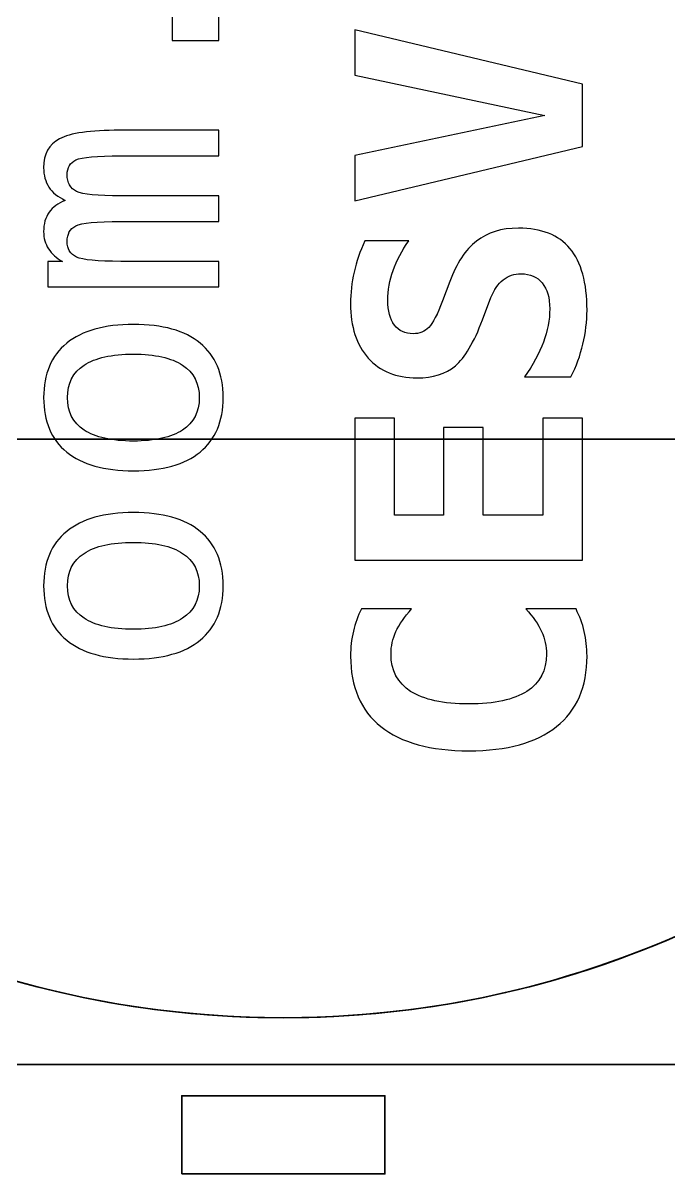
# Model space of a CAD drawing. Header units: centimetres. Extents: x -10.83 to -10.17, y -15.215 to -14.485.
# Drawn here: x -10.5833 to -10.3766, y -15.215 to -14.8468 of the extents above; entities that cross this region are included whole.
import ezdxf

# ---------------------------------------------------------------- set-up
doc = ezdxf.new("R2010")
doc.units = ezdxf.units.CM
doc.header["$MEASUREMENT"] = 0
doc.layers.add('Layer 1', color=7, linetype='Continuous')

msp = doc.modelspace()

# ---------------------------------------------------------------- linework, layer by layer
at = {"layer": 'Layer 1', "color": 250, "lineweight": 35}
msp.add_lwpolyline([(-10.5325, -15.215), (-10.4675, -15.215), (-10.4675, -15.19), (-10.5325, -15.19), (-10.5325, -15.215)], close=True, dxfattribs=at)
at = {"layer": 'Layer 1', "color": 7, "lineweight": 35}
msp.add_open_spline([(-10.17, -15.18), (-10.17, -15.18), (-10.83, -15.18), (-10.83, -15.18), (-10.83, -15.18), (-10.83, -15.18), (-10.83001, -14.67), (-10.83001, -14.67), (-10.83001, -14.67), (-10.83001, -14.67), (-10.68, -14.52), (-10.68, -14.52), (-10.68, -14.52), (-10.68, -14.52), (-10.32, -14.52), (-10.32, -14.52), (-10.32, -14.52), (-10.32, -14.52), (-10.17, -14.67), (-10.17, -14.67), (-10.17, -14.67), (-10.17, -14.67), (-10.17, -15.18), (-10.17, -15.18)], degree=3, knots=[0, 0, 0, 0, 0.166667, 0.166667, 0.166667, 0.166667, 0.333333, 0.333333, 0.333333, 0.333333, 0.5, 0.5, 0.5, 0.5, 0.666667, 0.666667, 0.666667, 0.666667, 0.833333, 0.833333, 0.833333, 0.833333, 1, 1, 1, 1], dxfattribs=at)
at = {"layer": 'Layer 1', "color": 250, "lineweight": 35}
for points, knots in [([(-10.81502, -14.85003), (-10.81502, -14.67607), (-10.67397, -14.53502), (-10.50004, -14.53502), (-10.50004, -14.53502), (-10.32608, -14.53502), (-10.18502, -14.67607), (-10.18502, -14.85003), (-10.18502, -14.85003), (-10.18502, -15.02396), (-10.32608, -15.16502), (-10.50004, -15.16502), (-10.50004, -15.16502), (-10.67397, -15.16502), (-10.81502, -15.02396), (-10.81502, -14.85003)], [0, 0, 0, 0, 0.25, 0.25, 0.25, 0.25, 0.5, 0.5, 0.5, 0.5, 0.75, 0.75, 0.75, 0.75, 1, 1, 1, 1]), ([(-10.21301, -14.98), (-10.26252, -15.08911), (-10.37243, -15.16502), (-10.50004, -15.16502), (-10.50004, -15.16502), (-10.62763, -15.16502), (-10.73753, -15.08911), (-10.78703, -14.98), (-10.78703, -14.98), (-10.78703, -14.98), (-10.21301, -14.98), (-10.21301, -14.98)], [0, 0, 0, 0, 0.333333, 0.333333, 0.333333, 0.333333, 0.666667, 0.666667, 0.666667, 0.666667, 1, 1, 1, 1])]:
    msp.add_open_spline(points, degree=3, knots=knots, dxfattribs=at)
at = {"layer": 'Layer 1', "color": 250}
for points, knots in [([(-10.53559, -14.85247), (-10.53559, -14.85247), (-10.53559, -14.84017), (-10.53559, -14.84017), (-10.53559, -14.84017), (-10.53559, -14.84017), (-10.52069, -14.84017), (-10.52069, -14.84017), (-10.52069, -14.84017), (-10.52069, -14.84017), (-10.52069, -14.85247), (-10.52069, -14.85247), (-10.52069, -14.85247), (-10.52069, -14.85247), (-10.53559, -14.85247), (-10.53559, -14.85247)], [0, 0, 0, 0, 0.25, 0.25, 0.25, 0.25, 0.5, 0.5, 0.5, 0.5, 0.75, 0.75, 0.75, 0.75, 1, 1, 1, 1]), ([(-10.53559, -14.85247), (-10.53559, -14.85247), (-10.53559, -14.84017), (-10.53559, -14.84017), (-10.53559, -14.84017), (-10.53559, -14.84017), (-10.52069, -14.84017), (-10.52069, -14.84017), (-10.52069, -14.84017), (-10.52069, -14.84017), (-10.52069, -14.85247), (-10.52069, -14.85247), (-10.52069, -14.85247), (-10.52069, -14.85247), (-10.53559, -14.85247), (-10.53559, -14.85247)], [0, 0, 0, 0, 0.25, 0.25, 0.25, 0.25, 0.5, 0.5, 0.5, 0.5, 0.75, 0.75, 0.75, 0.75, 1, 1, 1, 1]), ([(-10.41631, -14.87637), (-10.41631, -14.87637), (-10.47719, -14.86353), (-10.47719, -14.86353), (-10.47719, -14.86353), (-10.47719, -14.86353), (-10.47719, -14.84903), (-10.47719, -14.84903), (-10.47719, -14.84903), (-10.47719, -14.84903), (-10.40429, -14.86637), (-10.40429, -14.86637), (-10.40429, -14.86637), (-10.40429, -14.86637), (-10.40429, -14.88633), (-10.40429, -14.88633), (-10.40429, -14.88633), (-10.40429, -14.88633), (-10.47719, -14.90367), (-10.47719, -14.90367), (-10.47719, -14.90367), (-10.47719, -14.90367), (-10.47719, -14.88917), (-10.47719, -14.88917), (-10.47719, -14.88917), (-10.47719, -14.88917), (-10.41631, -14.87637), (-10.41631, -14.87637)], [0, 0, 0, 0, 0.142857, 0.142857, 0.142857, 0.142857, 0.285714, 0.285714, 0.285714, 0.285714, 0.428571, 0.428571, 0.428571, 0.428571, 0.571429, 0.571429, 0.571429, 0.571429, 0.714286, 0.714286, 0.714286, 0.714286, 0.857143, 0.857143, 0.857143, 0.857143, 1, 1, 1, 1]), ([(-10.41631, -14.87637), (-10.41631, -14.87637), (-10.47719, -14.86353), (-10.47719, -14.86353), (-10.47719, -14.86353), (-10.47719, -14.86353), (-10.47719, -14.84903), (-10.47719, -14.84903), (-10.47719, -14.84903), (-10.47719, -14.84903), (-10.40429, -14.86637), (-10.40429, -14.86637), (-10.40429, -14.86637), (-10.40429, -14.86637), (-10.40429, -14.88633), (-10.40429, -14.88633), (-10.40429, -14.88633), (-10.40429, -14.88633), (-10.47719, -14.90367), (-10.47719, -14.90367), (-10.47719, -14.90367), (-10.47719, -14.90367), (-10.47719, -14.88917), (-10.47719, -14.88917), (-10.47719, -14.88917), (-10.47719, -14.88917), (-10.41631, -14.87637), (-10.41631, -14.87637)], [0, 0, 0, 0, 0.142857, 0.142857, 0.142857, 0.142857, 0.285714, 0.285714, 0.285714, 0.285714, 0.428571, 0.428571, 0.428571, 0.428571, 0.571429, 0.571429, 0.571429, 0.571429, 0.714286, 0.714286, 0.714286, 0.714286, 0.857143, 0.857143, 0.857143, 0.857143, 1, 1, 1, 1]), ([(-10.56981, -14.90355), (-10.57216, -14.90245), (-10.57389, -14.90103), (-10.57501, -14.89932), (-10.57501, -14.89932), (-10.57612, -14.89762), (-10.57669, -14.89555), (-10.57669, -14.89315), (-10.57669, -14.89315), (-10.57669, -14.88875), (-10.57499, -14.88565), (-10.57159, -14.88385), (-10.57159, -14.88385), (-10.56819, -14.88203), (-10.56179, -14.88113), (-10.55237, -14.88113), (-10.55237, -14.88113), (-10.55237, -14.88113), (-10.52069, -14.88113), (-10.52069, -14.88113), (-10.52069, -14.88113), (-10.52069, -14.88113), (-10.52069, -14.88933), (-10.52069, -14.88933), (-10.52069, -14.88933), (-10.52069, -14.88933), (-10.55199, -14.88933), (-10.55199, -14.88933), (-10.55199, -14.88933), (-10.55971, -14.88933), (-10.56449, -14.88977), (-10.56637, -14.89063), (-10.56637, -14.89063), (-10.56824, -14.89148), (-10.56917, -14.89307), (-10.56917, -14.89535), (-10.56917, -14.89535), (-10.56917, -14.89795), (-10.56817, -14.89973), (-10.56617, -14.9007), (-10.56617, -14.9007), (-10.56417, -14.90165), (-10.55944, -14.90213), (-10.55199, -14.90213), (-10.55199, -14.90213), (-10.55199, -14.90213), (-10.52069, -14.90213), (-10.52069, -14.90213), (-10.52069, -14.90213), (-10.52069, -14.90213), (-10.52069, -14.91033), (-10.52069, -14.91033), (-10.52069, -14.91033), (-10.52069, -14.91033), (-10.55199, -14.91033), (-10.55199, -14.91033), (-10.55199, -14.91033), (-10.55981, -14.91033), (-10.56462, -14.9108), (-10.56644, -14.91173), (-10.56644, -14.91173), (-10.56826, -14.91265), (-10.56917, -14.91432), (-10.56917, -14.91673), (-10.56917, -14.91673), (-10.56917, -14.91912), (-10.56817, -14.92077), (-10.56617, -14.92168), (-10.56617, -14.92168), (-10.56417, -14.92262), (-10.55944, -14.92308), (-10.55199, -14.92308), (-10.55199, -14.92308), (-10.55199, -14.92308), (-10.52069, -14.92308), (-10.52069, -14.92308), (-10.52069, -14.92308), (-10.52069, -14.92308), (-10.52069, -14.93123), (-10.52069, -14.93123), (-10.52069, -14.93123), (-10.52069, -14.93123), (-10.57537, -14.93123), (-10.57537, -14.93123), (-10.57537, -14.93123), (-10.57537, -14.93123), (-10.57537, -14.92308), (-10.57537, -14.92308), (-10.57537, -14.92308), (-10.57537, -14.92308), (-10.57069, -14.92308), (-10.57069, -14.92308), (-10.57069, -14.92308), (-10.57264, -14.92202), (-10.57412, -14.92067), (-10.57516, -14.91905), (-10.57516, -14.91905), (-10.57617, -14.91745), (-10.57669, -14.91562), (-10.57669, -14.91357), (-10.57669, -14.91357), (-10.57669, -14.91108), (-10.57612, -14.90903), (-10.57497, -14.90738), (-10.57497, -14.90738), (-10.57384, -14.90573), (-10.57212, -14.90447), (-10.56981, -14.90355)], [0, 0, 0, 0, 0.037037, 0.037037, 0.037037, 0.037037, 0.074074, 0.074074, 0.074074, 0.074074, 0.111111, 0.111111, 0.111111, 0.111111, 0.148148, 0.148148, 0.148148, 0.148148, 0.185185, 0.185185, 0.185185, 0.185185, 0.222222, 0.222222, 0.222222, 0.222222, 0.259259, 0.259259, 0.259259, 0.259259, 0.296296, 0.296296, 0.296296, 0.296296, 0.333333, 0.333333, 0.333333, 0.333333, 0.37037, 0.37037, 0.37037, 0.37037, 0.407407, 0.407407, 0.407407, 0.407407, 0.444444, 0.444444, 0.444444, 0.444444, 0.481481, 0.481481, 0.481481, 0.481481, 0.518519, 0.518519, 0.518519, 0.518519, 0.555556, 0.555556, 0.555556, 0.555556, 0.592593, 0.592593, 0.592593, 0.592593, 0.62963, 0.62963, 0.62963, 0.62963, 0.666667, 0.666667, 0.666667, 0.666667, 0.703704, 0.703704, 0.703704, 0.703704, 0.740741, 0.740741, 0.740741, 0.740741, 0.777778, 0.777778, 0.777778, 0.777778, 0.814815, 0.814815, 0.814815, 0.814815, 0.851852, 0.851852, 0.851852, 0.851852, 0.888889, 0.888889, 0.888889, 0.888889, 0.925926, 0.925926, 0.925926, 0.925926, 0.962963, 0.962963, 0.962963, 0.962963, 1, 1, 1, 1]), ([(-10.56981, -14.90355), (-10.57216, -14.90245), (-10.57389, -14.90103), (-10.57501, -14.89932), (-10.57501, -14.89932), (-10.57612, -14.89762), (-10.57669, -14.89555), (-10.57669, -14.89315), (-10.57669, -14.89315), (-10.57669, -14.88875), (-10.57499, -14.88565), (-10.57159, -14.88385), (-10.57159, -14.88385), (-10.56819, -14.88203), (-10.56179, -14.88113), (-10.55237, -14.88113), (-10.55237, -14.88113), (-10.55237, -14.88113), (-10.52069, -14.88113), (-10.52069, -14.88113), (-10.52069, -14.88113), (-10.52069, -14.88113), (-10.52069, -14.88933), (-10.52069, -14.88933), (-10.52069, -14.88933), (-10.52069, -14.88933), (-10.55199, -14.88933), (-10.55199, -14.88933), (-10.55199, -14.88933), (-10.55971, -14.88933), (-10.56449, -14.88977), (-10.56637, -14.89063), (-10.56637, -14.89063), (-10.56824, -14.89148), (-10.56917, -14.89307), (-10.56917, -14.89535), (-10.56917, -14.89535), (-10.56917, -14.89795), (-10.56817, -14.89973), (-10.56617, -14.9007), (-10.56617, -14.9007), (-10.56417, -14.90165), (-10.55944, -14.90213), (-10.55199, -14.90213), (-10.55199, -14.90213), (-10.55199, -14.90213), (-10.52069, -14.90213), (-10.52069, -14.90213), (-10.52069, -14.90213), (-10.52069, -14.90213), (-10.52069, -14.91033), (-10.52069, -14.91033), (-10.52069, -14.91033), (-10.52069, -14.91033), (-10.55199, -14.91033), (-10.55199, -14.91033), (-10.55199, -14.91033), (-10.55981, -14.91033), (-10.56462, -14.9108), (-10.56644, -14.91173), (-10.56644, -14.91173), (-10.56826, -14.91265), (-10.56917, -14.91432), (-10.56917, -14.91673), (-10.56917, -14.91673), (-10.56917, -14.91912), (-10.56817, -14.92077), (-10.56617, -14.92168), (-10.56617, -14.92168), (-10.56417, -14.92262), (-10.55944, -14.92308), (-10.55199, -14.92308), (-10.55199, -14.92308), (-10.55199, -14.92308), (-10.52069, -14.92308), (-10.52069, -14.92308), (-10.52069, -14.92308), (-10.52069, -14.92308), (-10.52069, -14.93123), (-10.52069, -14.93123), (-10.52069, -14.93123), (-10.52069, -14.93123), (-10.57537, -14.93123), (-10.57537, -14.93123), (-10.57537, -14.93123), (-10.57537, -14.93123), (-10.57537, -14.92308), (-10.57537, -14.92308), (-10.57537, -14.92308), (-10.57537, -14.92308), (-10.57069, -14.92308), (-10.57069, -14.92308), (-10.57069, -14.92308), (-10.57264, -14.92202), (-10.57412, -14.92067), (-10.57516, -14.91905), (-10.57516, -14.91905), (-10.57617, -14.91745), (-10.57669, -14.91562), (-10.57669, -14.91357), (-10.57669, -14.91357), (-10.57669, -14.91108), (-10.57612, -14.90903), (-10.57497, -14.90738), (-10.57497, -14.90738), (-10.57384, -14.90573), (-10.57212, -14.90447), (-10.56981, -14.90355)], [0, 0, 0, 0, 0.037037, 0.037037, 0.037037, 0.037037, 0.074074, 0.074074, 0.074074, 0.074074, 0.111111, 0.111111, 0.111111, 0.111111, 0.148148, 0.148148, 0.148148, 0.148148, 0.185185, 0.185185, 0.185185, 0.185185, 0.222222, 0.222222, 0.222222, 0.222222, 0.259259, 0.259259, 0.259259, 0.259259, 0.296296, 0.296296, 0.296296, 0.296296, 0.333333, 0.333333, 0.333333, 0.333333, 0.37037, 0.37037, 0.37037, 0.37037, 0.407407, 0.407407, 0.407407, 0.407407, 0.444444, 0.444444, 0.444444, 0.444444, 0.481481, 0.481481, 0.481481, 0.481481, 0.518519, 0.518519, 0.518519, 0.518519, 0.555556, 0.555556, 0.555556, 0.555556, 0.592593, 0.592593, 0.592593, 0.592593, 0.62963, 0.62963, 0.62963, 0.62963, 0.666667, 0.666667, 0.666667, 0.666667, 0.703704, 0.703704, 0.703704, 0.703704, 0.740741, 0.740741, 0.740741, 0.740741, 0.777778, 0.777778, 0.777778, 0.777778, 0.814815, 0.814815, 0.814815, 0.814815, 0.851852, 0.851852, 0.851852, 0.851852, 0.888889, 0.888889, 0.888889, 0.888889, 0.925926, 0.925926, 0.925926, 0.925926, 0.962963, 0.962963, 0.962963, 0.962963, 1, 1, 1, 1]), ([(-10.43627, -14.94175), (-10.43904, -14.949), (-10.44196, -14.95392), (-10.44499, -14.9565), (-10.44499, -14.9565), (-10.44804, -14.95907), (-10.45212, -14.96035), (-10.45727, -14.96035), (-10.45727, -14.96035), (-10.46387, -14.96035), (-10.46907, -14.95823), (-10.47284, -14.954), (-10.47284, -14.954), (-10.47662, -14.94977), (-10.47851, -14.94397), (-10.47851, -14.93657), (-10.47851, -14.93657), (-10.47851, -14.93322), (-10.47812, -14.92987), (-10.47736, -14.92652), (-10.47736, -14.92652), (-10.47659, -14.92315), (-10.47547, -14.91983), (-10.47397, -14.91655), (-10.47397, -14.91655), (-10.47397, -14.91655), (-10.45991, -14.91655), (-10.45991, -14.91655), (-10.45991, -14.91655), (-10.46209, -14.91965), (-10.46374, -14.92278), (-10.46489, -14.92597), (-10.46489, -14.92597), (-10.46602, -14.92917), (-10.46659, -14.93232), (-10.46659, -14.93545), (-10.46659, -14.93545), (-10.46659, -14.93893), (-10.46589, -14.9416), (-10.46449, -14.94345), (-10.46449, -14.94345), (-10.46309, -14.9453), (-10.46109, -14.94623), (-10.45849, -14.94623), (-10.45849, -14.94623), (-10.45647, -14.94623), (-10.45481, -14.94555), (-10.45349, -14.9442), (-10.45349, -14.9442), (-10.45217, -14.94285), (-10.45071, -14.94003), (-10.44912, -14.93573), (-10.44912, -14.93573), (-10.44912, -14.93573), (-10.44677, -14.92953), (-10.44677, -14.92953), (-10.44677, -14.92953), (-10.44462, -14.92368), (-10.44177, -14.91937), (-10.43822, -14.9166), (-10.43822, -14.9166), (-10.43467, -14.91383), (-10.43021, -14.91245), (-10.42481, -14.91245), (-10.42481, -14.91245), (-10.41744, -14.91245), (-10.41196, -14.91462), (-10.40832, -14.91897), (-10.40832, -14.91897), (-10.40469, -14.92332), (-10.40287, -14.92988), (-10.40287, -14.93867), (-10.40287, -14.93867), (-10.40287, -14.94228), (-10.40331, -14.9459), (-10.40417, -14.94953), (-10.40417, -14.94953), (-10.40504, -14.95315), (-10.40631, -14.95667), (-10.40801, -14.96005), (-10.40801, -14.96005), (-10.40801, -14.96005), (-10.42291, -14.96005), (-10.42291, -14.96005), (-10.42291, -14.96005), (-10.42017, -14.95622), (-10.41812, -14.95248), (-10.41679, -14.9489), (-10.41679, -14.9489), (-10.41546, -14.9453), (-10.41479, -14.94175), (-10.41479, -14.93823), (-10.41479, -14.93823), (-10.41479, -14.93468), (-10.41559, -14.93193), (-10.41721, -14.92998), (-10.41721, -14.92998), (-10.41882, -14.92803), (-10.42107, -14.92705), (-10.42397, -14.92705), (-10.42397, -14.92705), (-10.42616, -14.92705), (-10.42807, -14.9277), (-10.42971, -14.929), (-10.42971, -14.929), (-10.43136, -14.9303), (-10.43266, -14.93218), (-10.43359, -14.93467), (-10.43359, -14.93467), (-10.43359, -14.93467), (-10.43627, -14.94175), (-10.43627, -14.94175)], [0, 0, 0, 0, 0.035714, 0.035714, 0.035714, 0.035714, 0.071429, 0.071429, 0.071429, 0.071429, 0.107143, 0.107143, 0.107143, 0.107143, 0.142857, 0.142857, 0.142857, 0.142857, 0.178571, 0.178571, 0.178571, 0.178571, 0.214286, 0.214286, 0.214286, 0.214286, 0.25, 0.25, 0.25, 0.25, 0.285714, 0.285714, 0.285714, 0.285714, 0.321429, 0.321429, 0.321429, 0.321429, 0.357143, 0.357143, 0.357143, 0.357143, 0.392857, 0.392857, 0.392857, 0.392857, 0.428571, 0.428571, 0.428571, 0.428571, 0.464286, 0.464286, 0.464286, 0.464286, 0.5, 0.5, 0.5, 0.5, 0.535714, 0.535714, 0.535714, 0.535714, 0.571429, 0.571429, 0.571429, 0.571429, 0.607143, 0.607143, 0.607143, 0.607143, 0.642857, 0.642857, 0.642857, 0.642857, 0.678571, 0.678571, 0.678571, 0.678571, 0.714286, 0.714286, 0.714286, 0.714286, 0.75, 0.75, 0.75, 0.75, 0.785714, 0.785714, 0.785714, 0.785714, 0.821429, 0.821429, 0.821429, 0.821429, 0.857143, 0.857143, 0.857143, 0.857143, 0.892857, 0.892857, 0.892857, 0.892857, 0.928571, 0.928571, 0.928571, 0.928571, 0.964286, 0.964286, 0.964286, 0.964286, 1, 1, 1, 1]), ([(-10.43627, -14.94175), (-10.43904, -14.949), (-10.44196, -14.95392), (-10.44499, -14.9565), (-10.44499, -14.9565), (-10.44804, -14.95907), (-10.45212, -14.96035), (-10.45727, -14.96035), (-10.45727, -14.96035), (-10.46387, -14.96035), (-10.46907, -14.95823), (-10.47284, -14.954), (-10.47284, -14.954), (-10.47662, -14.94977), (-10.47851, -14.94397), (-10.47851, -14.93657), (-10.47851, -14.93657), (-10.47851, -14.93322), (-10.47812, -14.92987), (-10.47736, -14.92652), (-10.47736, -14.92652), (-10.47659, -14.92315), (-10.47547, -14.91983), (-10.47397, -14.91655), (-10.47397, -14.91655), (-10.47397, -14.91655), (-10.45991, -14.91655), (-10.45991, -14.91655), (-10.45991, -14.91655), (-10.46209, -14.91965), (-10.46374, -14.92278), (-10.46489, -14.92597), (-10.46489, -14.92597), (-10.46602, -14.92917), (-10.46659, -14.93232), (-10.46659, -14.93545), (-10.46659, -14.93545), (-10.46659, -14.93893), (-10.46589, -14.9416), (-10.46449, -14.94345), (-10.46449, -14.94345), (-10.46309, -14.9453), (-10.46109, -14.94623), (-10.45849, -14.94623), (-10.45849, -14.94623), (-10.45647, -14.94623), (-10.45481, -14.94555), (-10.45349, -14.9442), (-10.45349, -14.9442), (-10.45217, -14.94285), (-10.45071, -14.94003), (-10.44912, -14.93573), (-10.44912, -14.93573), (-10.44912, -14.93573), (-10.44677, -14.92953), (-10.44677, -14.92953), (-10.44677, -14.92953), (-10.44462, -14.92368), (-10.44177, -14.91937), (-10.43822, -14.9166), (-10.43822, -14.9166), (-10.43467, -14.91383), (-10.43021, -14.91245), (-10.42481, -14.91245), (-10.42481, -14.91245), (-10.41744, -14.91245), (-10.41196, -14.91462), (-10.40832, -14.91897), (-10.40832, -14.91897), (-10.40469, -14.92332), (-10.40287, -14.92988), (-10.40287, -14.93867), (-10.40287, -14.93867), (-10.40287, -14.94228), (-10.40331, -14.9459), (-10.40417, -14.94953), (-10.40417, -14.94953), (-10.40504, -14.95315), (-10.40631, -14.95667), (-10.40801, -14.96005), (-10.40801, -14.96005), (-10.40801, -14.96005), (-10.42291, -14.96005), (-10.42291, -14.96005), (-10.42291, -14.96005), (-10.42017, -14.95622), (-10.41812, -14.95248), (-10.41679, -14.9489), (-10.41679, -14.9489), (-10.41546, -14.9453), (-10.41479, -14.94175), (-10.41479, -14.93823), (-10.41479, -14.93823), (-10.41479, -14.93468), (-10.41559, -14.93193), (-10.41721, -14.92998), (-10.41721, -14.92998), (-10.41882, -14.92803), (-10.42107, -14.92705), (-10.42397, -14.92705), (-10.42397, -14.92705), (-10.42616, -14.92705), (-10.42807, -14.9277), (-10.42971, -14.929), (-10.42971, -14.929), (-10.43136, -14.9303), (-10.43266, -14.93218), (-10.43359, -14.93467), (-10.43359, -14.93467), (-10.43359, -14.93467), (-10.43627, -14.94175), (-10.43627, -14.94175)], [0, 0, 0, 0, 0.035714, 0.035714, 0.035714, 0.035714, 0.071429, 0.071429, 0.071429, 0.071429, 0.107143, 0.107143, 0.107143, 0.107143, 0.142857, 0.142857, 0.142857, 0.142857, 0.178571, 0.178571, 0.178571, 0.178571, 0.214286, 0.214286, 0.214286, 0.214286, 0.25, 0.25, 0.25, 0.25, 0.285714, 0.285714, 0.285714, 0.285714, 0.321429, 0.321429, 0.321429, 0.321429, 0.357143, 0.357143, 0.357143, 0.357143, 0.392857, 0.392857, 0.392857, 0.392857, 0.428571, 0.428571, 0.428571, 0.428571, 0.464286, 0.464286, 0.464286, 0.464286, 0.5, 0.5, 0.5, 0.5, 0.535714, 0.535714, 0.535714, 0.535714, 0.571429, 0.571429, 0.571429, 0.571429, 0.607143, 0.607143, 0.607143, 0.607143, 0.642857, 0.642857, 0.642857, 0.642857, 0.678571, 0.678571, 0.678571, 0.678571, 0.714286, 0.714286, 0.714286, 0.714286, 0.75, 0.75, 0.75, 0.75, 0.785714, 0.785714, 0.785714, 0.785714, 0.821429, 0.821429, 0.821429, 0.821429, 0.857143, 0.857143, 0.857143, 0.857143, 0.892857, 0.892857, 0.892857, 0.892857, 0.928571, 0.928571, 0.928571, 0.928571, 0.964286, 0.964286, 0.964286, 0.964286, 1, 1, 1, 1]), ([(-10.57669, -14.96667), (-10.57669, -14.95908), (-10.57424, -14.95328), (-10.56932, -14.94927), (-10.56932, -14.94927), (-10.56441, -14.94525), (-10.55729, -14.94323), (-10.54797, -14.94323), (-10.54797, -14.94323), (-10.53864, -14.94323), (-10.53152, -14.94523), (-10.52662, -14.94923), (-10.52662, -14.94923), (-10.52172, -14.95325), (-10.51927, -14.95905), (-10.51927, -14.96667), (-10.51927, -14.96667), (-10.51927, -14.97427), (-10.52172, -14.98005), (-10.52662, -14.98407), (-10.52662, -14.98407), (-10.53152, -14.98807), (-10.53864, -14.99007), (-10.54797, -14.99007), (-10.54797, -14.99007), (-10.55729, -14.99007), (-10.56441, -14.98807), (-10.56932, -14.98407), (-10.56932, -14.98407), (-10.57424, -14.98005), (-10.57669, -14.97427), (-10.57669, -14.96667)], [0, 0, 0, 0, 0.125, 0.125, 0.125, 0.125, 0.25, 0.25, 0.25, 0.25, 0.375, 0.375, 0.375, 0.375, 0.5, 0.5, 0.5, 0.5, 0.625, 0.625, 0.625, 0.625, 0.75, 0.75, 0.75, 0.75, 0.875, 0.875, 0.875, 0.875, 1, 1, 1, 1]), ([(-10.57669, -14.96667), (-10.57669, -14.95908), (-10.57424, -14.95328), (-10.56932, -14.94927), (-10.56932, -14.94927), (-10.56441, -14.94525), (-10.55729, -14.94323), (-10.54797, -14.94323), (-10.54797, -14.94323), (-10.53864, -14.94323), (-10.53152, -14.94523), (-10.52662, -14.94923), (-10.52662, -14.94923), (-10.52172, -14.95325), (-10.51927, -14.95905), (-10.51927, -14.96667), (-10.51927, -14.96667), (-10.51927, -14.97427), (-10.52172, -14.98005), (-10.52662, -14.98407), (-10.52662, -14.98407), (-10.53152, -14.98807), (-10.53864, -14.99007), (-10.54797, -14.99007), (-10.54797, -14.99007), (-10.55729, -14.99007), (-10.56441, -14.98807), (-10.56932, -14.98407), (-10.56932, -14.98407), (-10.57424, -14.98005), (-10.57669, -14.97427), (-10.57669, -14.96667)], [0, 0, 0, 0, 0.125, 0.125, 0.125, 0.125, 0.25, 0.25, 0.25, 0.25, 0.375, 0.375, 0.375, 0.375, 0.5, 0.5, 0.5, 0.5, 0.625, 0.625, 0.625, 0.625, 0.75, 0.75, 0.75, 0.75, 0.875, 0.875, 0.875, 0.875, 1, 1, 1, 1]), ([(-10.56907, -14.96667), (-10.56907, -14.97123), (-10.56731, -14.97468), (-10.56376, -14.97703), (-10.56376, -14.97703), (-10.56021, -14.97938), (-10.55494, -14.98055), (-10.54797, -14.98055), (-10.54797, -14.98055), (-10.54106, -14.98055), (-10.53581, -14.97938), (-10.53224, -14.97703), (-10.53224, -14.97703), (-10.52867, -14.97468), (-10.52689, -14.97123), (-10.52689, -14.96667), (-10.52689, -14.96667), (-10.52689, -14.96208), (-10.52867, -14.95862), (-10.53224, -14.95627), (-10.53224, -14.95627), (-10.53581, -14.95392), (-10.54106, -14.95275), (-10.54797, -14.95275), (-10.54797, -14.95275), (-10.55494, -14.95275), (-10.56021, -14.95392), (-10.56376, -14.95627), (-10.56376, -14.95627), (-10.56731, -14.95862), (-10.56907, -14.96208), (-10.56907, -14.96667)], [0, 0, 0, 0, 0.125, 0.125, 0.125, 0.125, 0.25, 0.25, 0.25, 0.25, 0.375, 0.375, 0.375, 0.375, 0.5, 0.5, 0.5, 0.5, 0.625, 0.625, 0.625, 0.625, 0.75, 0.75, 0.75, 0.75, 0.875, 0.875, 0.875, 0.875, 1, 1, 1, 1]), ([(-10.56907, -14.96667), (-10.56907, -14.97123), (-10.56731, -14.97468), (-10.56376, -14.97703), (-10.56376, -14.97703), (-10.56021, -14.97938), (-10.55494, -14.98055), (-10.54797, -14.98055), (-10.54797, -14.98055), (-10.54106, -14.98055), (-10.53581, -14.97938), (-10.53224, -14.97703), (-10.53224, -14.97703), (-10.52867, -14.97468), (-10.52689, -14.97123), (-10.52689, -14.96667), (-10.52689, -14.96667), (-10.52689, -14.96208), (-10.52867, -14.95862), (-10.53224, -14.95627), (-10.53224, -14.95627), (-10.53581, -14.95392), (-10.54106, -14.95275), (-10.54797, -14.95275), (-10.54797, -14.95275), (-10.55494, -14.95275), (-10.56021, -14.95392), (-10.56376, -14.95627), (-10.56376, -14.95627), (-10.56731, -14.95862), (-10.56907, -14.96208), (-10.56907, -14.96667)], [0, 0, 0, 0, 0.125, 0.125, 0.125, 0.125, 0.25, 0.25, 0.25, 0.25, 0.375, 0.375, 0.375, 0.375, 0.5, 0.5, 0.5, 0.5, 0.625, 0.625, 0.625, 0.625, 0.75, 0.75, 0.75, 0.75, 0.875, 0.875, 0.875, 0.875, 1, 1, 1, 1]), ([(-10.40429, -14.97323), (-10.40429, -14.97323), (-10.40429, -15.01865), (-10.40429, -15.01865), (-10.40429, -15.01865), (-10.40429, -15.01865), (-10.47719, -15.01865), (-10.47719, -15.01865), (-10.47719, -15.01865), (-10.47719, -15.01865), (-10.47719, -14.97323), (-10.47719, -14.97323), (-10.47719, -14.97323), (-10.47719, -14.97323), (-10.46449, -14.97323), (-10.46449, -14.97323), (-10.46449, -14.97323), (-10.46449, -14.97323), (-10.46449, -15.00425), (-10.46449, -15.00425), (-10.46449, -15.00425), (-10.46449, -15.00425), (-10.44877, -15.00425), (-10.44877, -15.00425), (-10.44877, -15.00425), (-10.44877, -15.00425), (-10.44877, -14.97617), (-10.44877, -14.97617), (-10.44877, -14.97617), (-10.44877, -14.97617), (-10.43607, -14.97617), (-10.43607, -14.97617), (-10.43607, -14.97617), (-10.43607, -14.97617), (-10.43607, -15.00425), (-10.43607, -15.00425), (-10.43607, -15.00425), (-10.43607, -15.00425), (-10.41699, -15.00425), (-10.41699, -15.00425), (-10.41699, -15.00425), (-10.41699, -15.00425), (-10.41699, -14.97323), (-10.41699, -14.97323), (-10.41699, -14.97323), (-10.41699, -14.97323), (-10.40429, -14.97323), (-10.40429, -14.97323)], [0, 0, 0, 0, 0.083333, 0.083333, 0.083333, 0.083333, 0.166667, 0.166667, 0.166667, 0.166667, 0.25, 0.25, 0.25, 0.25, 0.333333, 0.333333, 0.333333, 0.333333, 0.416667, 0.416667, 0.416667, 0.416667, 0.5, 0.5, 0.5, 0.5, 0.583333, 0.583333, 0.583333, 0.583333, 0.666667, 0.666667, 0.666667, 0.666667, 0.75, 0.75, 0.75, 0.75, 0.833333, 0.833333, 0.833333, 0.833333, 0.916667, 0.916667, 0.916667, 0.916667, 1, 1, 1, 1]), ([(-10.40429, -14.97323), (-10.40429, -14.97323), (-10.40429, -15.01865), (-10.40429, -15.01865), (-10.40429, -15.01865), (-10.40429, -15.01865), (-10.47719, -15.01865), (-10.47719, -15.01865), (-10.47719, -15.01865), (-10.47719, -15.01865), (-10.47719, -14.97323), (-10.47719, -14.97323), (-10.47719, -14.97323), (-10.47719, -14.97323), (-10.46449, -14.97323), (-10.46449, -14.97323), (-10.46449, -14.97323), (-10.46449, -14.97323), (-10.46449, -15.00425), (-10.46449, -15.00425), (-10.46449, -15.00425), (-10.46449, -15.00425), (-10.44877, -15.00425), (-10.44877, -15.00425), (-10.44877, -15.00425), (-10.44877, -15.00425), (-10.44877, -14.97617), (-10.44877, -14.97617), (-10.44877, -14.97617), (-10.44877, -14.97617), (-10.43607, -14.97617), (-10.43607, -14.97617), (-10.43607, -14.97617), (-10.43607, -14.97617), (-10.43607, -15.00425), (-10.43607, -15.00425), (-10.43607, -15.00425), (-10.43607, -15.00425), (-10.41699, -15.00425), (-10.41699, -15.00425), (-10.41699, -15.00425), (-10.41699, -15.00425), (-10.41699, -14.97323), (-10.41699, -14.97323), (-10.41699, -14.97323), (-10.41699, -14.97323), (-10.40429, -14.97323), (-10.40429, -14.97323)], [0, 0, 0, 0, 0.083333, 0.083333, 0.083333, 0.083333, 0.166667, 0.166667, 0.166667, 0.166667, 0.25, 0.25, 0.25, 0.25, 0.333333, 0.333333, 0.333333, 0.333333, 0.416667, 0.416667, 0.416667, 0.416667, 0.5, 0.5, 0.5, 0.5, 0.583333, 0.583333, 0.583333, 0.583333, 0.666667, 0.666667, 0.666667, 0.666667, 0.75, 0.75, 0.75, 0.75, 0.833333, 0.833333, 0.833333, 0.833333, 0.916667, 0.916667, 0.916667, 0.916667, 1, 1, 1, 1]), ([(-10.57669, -15.02687), (-10.57669, -15.01928), (-10.57424, -15.01348), (-10.56932, -15.00947), (-10.56932, -15.00947), (-10.56441, -15.00545), (-10.55729, -15.00343), (-10.54797, -15.00343), (-10.54797, -15.00343), (-10.53864, -15.00343), (-10.53152, -15.00543), (-10.52662, -15.00943), (-10.52662, -15.00943), (-10.52172, -15.01345), (-10.51927, -15.01925), (-10.51927, -15.02687), (-10.51927, -15.02687), (-10.51927, -15.03447), (-10.52172, -15.04025), (-10.52662, -15.04427), (-10.52662, -15.04427), (-10.53152, -15.04827), (-10.53864, -15.05027), (-10.54797, -15.05027), (-10.54797, -15.05027), (-10.55729, -15.05027), (-10.56441, -15.04827), (-10.56932, -15.04427), (-10.56932, -15.04427), (-10.57424, -15.04025), (-10.57669, -15.03447), (-10.57669, -15.02687)], [0, 0, 0, 0, 0.125, 0.125, 0.125, 0.125, 0.25, 0.25, 0.25, 0.25, 0.375, 0.375, 0.375, 0.375, 0.5, 0.5, 0.5, 0.5, 0.625, 0.625, 0.625, 0.625, 0.75, 0.75, 0.75, 0.75, 0.875, 0.875, 0.875, 0.875, 1, 1, 1, 1]), ([(-10.57669, -15.02687), (-10.57669, -15.01928), (-10.57424, -15.01348), (-10.56932, -15.00947), (-10.56932, -15.00947), (-10.56441, -15.00545), (-10.55729, -15.00343), (-10.54797, -15.00343), (-10.54797, -15.00343), (-10.53864, -15.00343), (-10.53152, -15.00543), (-10.52662, -15.00943), (-10.52662, -15.00943), (-10.52172, -15.01345), (-10.51927, -15.01925), (-10.51927, -15.02687), (-10.51927, -15.02687), (-10.51927, -15.03447), (-10.52172, -15.04025), (-10.52662, -15.04427), (-10.52662, -15.04427), (-10.53152, -15.04827), (-10.53864, -15.05027), (-10.54797, -15.05027), (-10.54797, -15.05027), (-10.55729, -15.05027), (-10.56441, -15.04827), (-10.56932, -15.04427), (-10.56932, -15.04427), (-10.57424, -15.04025), (-10.57669, -15.03447), (-10.57669, -15.02687)], [0, 0, 0, 0, 0.125, 0.125, 0.125, 0.125, 0.25, 0.25, 0.25, 0.25, 0.375, 0.375, 0.375, 0.375, 0.5, 0.5, 0.5, 0.5, 0.625, 0.625, 0.625, 0.625, 0.75, 0.75, 0.75, 0.75, 0.875, 0.875, 0.875, 0.875, 1, 1, 1, 1]), ([(-10.56907, -15.02687), (-10.56907, -15.03143), (-10.56731, -15.03488), (-10.56376, -15.03723), (-10.56376, -15.03723), (-10.56021, -15.03958), (-10.55494, -15.04075), (-10.54797, -15.04075), (-10.54797, -15.04075), (-10.54106, -15.04075), (-10.53581, -15.03958), (-10.53224, -15.03723), (-10.53224, -15.03723), (-10.52867, -15.03488), (-10.52689, -15.03143), (-10.52689, -15.02687), (-10.52689, -15.02687), (-10.52689, -15.02228), (-10.52867, -15.01882), (-10.53224, -15.01647), (-10.53224, -15.01647), (-10.53581, -15.01412), (-10.54106, -15.01295), (-10.54797, -15.01295), (-10.54797, -15.01295), (-10.55494, -15.01295), (-10.56021, -15.01412), (-10.56376, -15.01647), (-10.56376, -15.01647), (-10.56731, -15.01882), (-10.56907, -15.02228), (-10.56907, -15.02687)], [0, 0, 0, 0, 0.125, 0.125, 0.125, 0.125, 0.25, 0.25, 0.25, 0.25, 0.375, 0.375, 0.375, 0.375, 0.5, 0.5, 0.5, 0.5, 0.625, 0.625, 0.625, 0.625, 0.75, 0.75, 0.75, 0.75, 0.875, 0.875, 0.875, 0.875, 1, 1, 1, 1]), ([(-10.56907, -15.02687), (-10.56907, -15.03143), (-10.56731, -15.03488), (-10.56376, -15.03723), (-10.56376, -15.03723), (-10.56021, -15.03958), (-10.55494, -15.04075), (-10.54797, -15.04075), (-10.54797, -15.04075), (-10.54106, -15.04075), (-10.53581, -15.03958), (-10.53224, -15.03723), (-10.53224, -15.03723), (-10.52867, -15.03488), (-10.52689, -15.03143), (-10.52689, -15.02687), (-10.52689, -15.02687), (-10.52689, -15.02228), (-10.52867, -15.01882), (-10.53224, -15.01647), (-10.53224, -15.01647), (-10.53581, -15.01412), (-10.54106, -15.01295), (-10.54797, -15.01295), (-10.54797, -15.01295), (-10.55494, -15.01295), (-10.56021, -15.01412), (-10.56376, -15.01647), (-10.56376, -15.01647), (-10.56731, -15.01882), (-10.56907, -15.02228), (-10.56907, -15.02687)], [0, 0, 0, 0, 0.125, 0.125, 0.125, 0.125, 0.25, 0.25, 0.25, 0.25, 0.375, 0.375, 0.375, 0.375, 0.5, 0.5, 0.5, 0.5, 0.625, 0.625, 0.625, 0.625, 0.75, 0.75, 0.75, 0.75, 0.875, 0.875, 0.875, 0.875, 1, 1, 1, 1]), ([(-10.40639, -15.03427), (-10.40522, -15.03655), (-10.40434, -15.03893), (-10.40376, -15.04145), (-10.40376, -15.04145), (-10.40317, -15.04395), (-10.40287, -15.04658), (-10.40287, -15.04935), (-10.40287, -15.04935), (-10.40287, -15.05918), (-10.40611, -15.0667), (-10.41259, -15.07187), (-10.41259, -15.07187), (-10.41907, -15.07705), (-10.42842, -15.07963), (-10.44067, -15.07963), (-10.44067, -15.07963), (-10.45294, -15.07963), (-10.46231, -15.07705), (-10.46879, -15.07187), (-10.46879, -15.07187), (-10.47527, -15.0667), (-10.47851, -15.05918), (-10.47851, -15.04935), (-10.47851, -15.04935), (-10.47851, -15.04658), (-10.47821, -15.04393), (-10.47762, -15.0414), (-10.47762, -15.0414), (-10.47704, -15.03885), (-10.47616, -15.03648), (-10.47499, -15.03427), (-10.47499, -15.03427), (-10.47499, -15.03427), (-10.45897, -15.03427), (-10.45897, -15.03427), (-10.45897, -15.03427), (-10.46126, -15.03673), (-10.46292, -15.03915), (-10.46399, -15.04147), (-10.46399, -15.04147), (-10.46504, -15.0438), (-10.46557, -15.0462), (-10.46557, -15.04868), (-10.46557, -15.04868), (-10.46557, -15.05395), (-10.46347, -15.05793), (-10.45929, -15.06062), (-10.45929, -15.06062), (-10.45511, -15.0633), (-10.44891, -15.06465), (-10.44067, -15.06465), (-10.44067, -15.06465), (-10.43246, -15.06465), (-10.42627, -15.0633), (-10.42209, -15.06062), (-10.42209, -15.06062), (-10.41791, -15.05793), (-10.41581, -15.05395), (-10.41581, -15.04868), (-10.41581, -15.04868), (-10.41581, -15.0462), (-10.41634, -15.0438), (-10.41739, -15.04147), (-10.41739, -15.04147), (-10.41846, -15.03915), (-10.42012, -15.03673), (-10.42241, -15.03427), (-10.42241, -15.03427), (-10.42241, -15.03427), (-10.40639, -15.03427), (-10.40639, -15.03427)], [0, 0, 0, 0, 0.055556, 0.055556, 0.055556, 0.055556, 0.111111, 0.111111, 0.111111, 0.111111, 0.166667, 0.166667, 0.166667, 0.166667, 0.222222, 0.222222, 0.222222, 0.222222, 0.277778, 0.277778, 0.277778, 0.277778, 0.333333, 0.333333, 0.333333, 0.333333, 0.388889, 0.388889, 0.388889, 0.388889, 0.444444, 0.444444, 0.444444, 0.444444, 0.5, 0.5, 0.5, 0.5, 0.555556, 0.555556, 0.555556, 0.555556, 0.611111, 0.611111, 0.611111, 0.611111, 0.666667, 0.666667, 0.666667, 0.666667, 0.722222, 0.722222, 0.722222, 0.722222, 0.777778, 0.777778, 0.777778, 0.777778, 0.833333, 0.833333, 0.833333, 0.833333, 0.888889, 0.888889, 0.888889, 0.888889, 0.944444, 0.944444, 0.944444, 0.944444, 1, 1, 1, 1]), ([(-10.40639, -15.03427), (-10.40522, -15.03655), (-10.40434, -15.03893), (-10.40376, -15.04145), (-10.40376, -15.04145), (-10.40317, -15.04395), (-10.40287, -15.04658), (-10.40287, -15.04935), (-10.40287, -15.04935), (-10.40287, -15.05918), (-10.40611, -15.0667), (-10.41259, -15.07187), (-10.41259, -15.07187), (-10.41907, -15.07705), (-10.42842, -15.07963), (-10.44067, -15.07963), (-10.44067, -15.07963), (-10.45294, -15.07963), (-10.46231, -15.07705), (-10.46879, -15.07187), (-10.46879, -15.07187), (-10.47527, -15.0667), (-10.47851, -15.05918), (-10.47851, -15.04935), (-10.47851, -15.04935), (-10.47851, -15.04658), (-10.47821, -15.04393), (-10.47762, -15.0414), (-10.47762, -15.0414), (-10.47704, -15.03885), (-10.47616, -15.03648), (-10.47499, -15.03427), (-10.47499, -15.03427), (-10.47499, -15.03427), (-10.45897, -15.03427), (-10.45897, -15.03427), (-10.45897, -15.03427), (-10.46126, -15.03673), (-10.46292, -15.03915), (-10.46399, -15.04147), (-10.46399, -15.04147), (-10.46504, -15.0438), (-10.46557, -15.0462), (-10.46557, -15.04868), (-10.46557, -15.04868), (-10.46557, -15.05395), (-10.46347, -15.05793), (-10.45929, -15.06062), (-10.45929, -15.06062), (-10.45511, -15.0633), (-10.44891, -15.06465), (-10.44067, -15.06465), (-10.44067, -15.06465), (-10.43246, -15.06465), (-10.42627, -15.0633), (-10.42209, -15.06062), (-10.42209, -15.06062), (-10.41791, -15.05793), (-10.41581, -15.05395), (-10.41581, -15.04868), (-10.41581, -15.04868), (-10.41581, -15.0462), (-10.41634, -15.0438), (-10.41739, -15.04147), (-10.41739, -15.04147), (-10.41846, -15.03915), (-10.42012, -15.03673), (-10.42241, -15.03427), (-10.42241, -15.03427), (-10.42241, -15.03427), (-10.40639, -15.03427), (-10.40639, -15.03427)], [0, 0, 0, 0, 0.055556, 0.055556, 0.055556, 0.055556, 0.111111, 0.111111, 0.111111, 0.111111, 0.166667, 0.166667, 0.166667, 0.166667, 0.222222, 0.222222, 0.222222, 0.222222, 0.277778, 0.277778, 0.277778, 0.277778, 0.333333, 0.333333, 0.333333, 0.333333, 0.388889, 0.388889, 0.388889, 0.388889, 0.444444, 0.444444, 0.444444, 0.444444, 0.5, 0.5, 0.5, 0.5, 0.555556, 0.555556, 0.555556, 0.555556, 0.611111, 0.611111, 0.611111, 0.611111, 0.666667, 0.666667, 0.666667, 0.666667, 0.722222, 0.722222, 0.722222, 0.722222, 0.777778, 0.777778, 0.777778, 0.777778, 0.833333, 0.833333, 0.833333, 0.833333, 0.888889, 0.888889, 0.888889, 0.888889, 0.944444, 0.944444, 0.944444, 0.944444, 1, 1, 1, 1])]:
    msp.add_open_spline(points, degree=3, knots=knots, dxfattribs=at)
at = {"layer": 'Layer 1', "color": 7, "lineweight": 20}
for points, knots in [([(-10.53559, -14.85247), (-10.53559, -14.85247), (-10.53559, -14.84017), (-10.53559, -14.84017), (-10.53559, -14.84017), (-10.53559, -14.84017), (-10.52069, -14.84017), (-10.52069, -14.84017), (-10.52069, -14.84017), (-10.52069, -14.84017), (-10.52069, -14.85247), (-10.52069, -14.85247), (-10.52069, -14.85247), (-10.52069, -14.85247), (-10.53559, -14.85247), (-10.53559, -14.85247)], [0, 0, 0, 0, 0.25, 0.25, 0.25, 0.25, 0.5, 0.5, 0.5, 0.5, 0.75, 0.75, 0.75, 0.75, 1, 1, 1, 1]), ([(-10.41631, -14.87637), (-10.41631, -14.87637), (-10.47719, -14.86353), (-10.47719, -14.86353), (-10.47719, -14.86353), (-10.47719, -14.86353), (-10.47719, -14.84903), (-10.47719, -14.84903), (-10.47719, -14.84903), (-10.47719, -14.84903), (-10.40429, -14.86637), (-10.40429, -14.86637), (-10.40429, -14.86637), (-10.40429, -14.86637), (-10.40429, -14.88633), (-10.40429, -14.88633), (-10.40429, -14.88633), (-10.40429, -14.88633), (-10.47719, -14.90367), (-10.47719, -14.90367), (-10.47719, -14.90367), (-10.47719, -14.90367), (-10.47719, -14.88917), (-10.47719, -14.88917), (-10.47719, -14.88917), (-10.47719, -14.88917), (-10.41631, -14.87637), (-10.41631, -14.87637)], [0, 0, 0, 0, 0.142857, 0.142857, 0.142857, 0.142857, 0.285714, 0.285714, 0.285714, 0.285714, 0.428571, 0.428571, 0.428571, 0.428571, 0.571429, 0.571429, 0.571429, 0.571429, 0.714286, 0.714286, 0.714286, 0.714286, 0.857143, 0.857143, 0.857143, 0.857143, 1, 1, 1, 1]), ([(-10.56981, -14.90355), (-10.57216, -14.90245), (-10.57389, -14.90103), (-10.57501, -14.89932), (-10.57501, -14.89932), (-10.57612, -14.89762), (-10.57669, -14.89555), (-10.57669, -14.89315), (-10.57669, -14.89315), (-10.57669, -14.88875), (-10.57499, -14.88565), (-10.57159, -14.88385), (-10.57159, -14.88385), (-10.56819, -14.88203), (-10.56179, -14.88113), (-10.55237, -14.88113), (-10.55237, -14.88113), (-10.55237, -14.88113), (-10.52069, -14.88113), (-10.52069, -14.88113), (-10.52069, -14.88113), (-10.52069, -14.88113), (-10.52069, -14.88933), (-10.52069, -14.88933), (-10.52069, -14.88933), (-10.52069, -14.88933), (-10.55199, -14.88933), (-10.55199, -14.88933), (-10.55199, -14.88933), (-10.55971, -14.88933), (-10.56449, -14.88977), (-10.56637, -14.89063), (-10.56637, -14.89063), (-10.56824, -14.89148), (-10.56917, -14.89307), (-10.56917, -14.89535), (-10.56917, -14.89535), (-10.56917, -14.89795), (-10.56817, -14.89973), (-10.56617, -14.9007), (-10.56617, -14.9007), (-10.56417, -14.90165), (-10.55944, -14.90213), (-10.55199, -14.90213), (-10.55199, -14.90213), (-10.55199, -14.90213), (-10.52069, -14.90213), (-10.52069, -14.90213), (-10.52069, -14.90213), (-10.52069, -14.90213), (-10.52069, -14.91033), (-10.52069, -14.91033), (-10.52069, -14.91033), (-10.52069, -14.91033), (-10.55199, -14.91033), (-10.55199, -14.91033), (-10.55199, -14.91033), (-10.55981, -14.91033), (-10.56462, -14.9108), (-10.56644, -14.91173), (-10.56644, -14.91173), (-10.56826, -14.91265), (-10.56917, -14.91432), (-10.56917, -14.91673), (-10.56917, -14.91673), (-10.56917, -14.91912), (-10.56817, -14.92077), (-10.56617, -14.92168), (-10.56617, -14.92168), (-10.56417, -14.92262), (-10.55944, -14.92308), (-10.55199, -14.92308), (-10.55199, -14.92308), (-10.55199, -14.92308), (-10.52069, -14.92308), (-10.52069, -14.92308), (-10.52069, -14.92308), (-10.52069, -14.92308), (-10.52069, -14.93123), (-10.52069, -14.93123), (-10.52069, -14.93123), (-10.52069, -14.93123), (-10.57537, -14.93123), (-10.57537, -14.93123), (-10.57537, -14.93123), (-10.57537, -14.93123), (-10.57537, -14.92308), (-10.57537, -14.92308), (-10.57537, -14.92308), (-10.57537, -14.92308), (-10.57069, -14.92308), (-10.57069, -14.92308), (-10.57069, -14.92308), (-10.57264, -14.92202), (-10.57412, -14.92067), (-10.57516, -14.91905), (-10.57516, -14.91905), (-10.57617, -14.91745), (-10.57669, -14.91562), (-10.57669, -14.91357), (-10.57669, -14.91357), (-10.57669, -14.91108), (-10.57612, -14.90903), (-10.57497, -14.90738), (-10.57497, -14.90738), (-10.57384, -14.90573), (-10.57212, -14.90447), (-10.56981, -14.90355)], [0, 0, 0, 0, 0.037037, 0.037037, 0.037037, 0.037037, 0.074074, 0.074074, 0.074074, 0.074074, 0.111111, 0.111111, 0.111111, 0.111111, 0.148148, 0.148148, 0.148148, 0.148148, 0.185185, 0.185185, 0.185185, 0.185185, 0.222222, 0.222222, 0.222222, 0.222222, 0.259259, 0.259259, 0.259259, 0.259259, 0.296296, 0.296296, 0.296296, 0.296296, 0.333333, 0.333333, 0.333333, 0.333333, 0.37037, 0.37037, 0.37037, 0.37037, 0.407407, 0.407407, 0.407407, 0.407407, 0.444444, 0.444444, 0.444444, 0.444444, 0.481481, 0.481481, 0.481481, 0.481481, 0.518519, 0.518519, 0.518519, 0.518519, 0.555556, 0.555556, 0.555556, 0.555556, 0.592593, 0.592593, 0.592593, 0.592593, 0.62963, 0.62963, 0.62963, 0.62963, 0.666667, 0.666667, 0.666667, 0.666667, 0.703704, 0.703704, 0.703704, 0.703704, 0.740741, 0.740741, 0.740741, 0.740741, 0.777778, 0.777778, 0.777778, 0.777778, 0.814815, 0.814815, 0.814815, 0.814815, 0.851852, 0.851852, 0.851852, 0.851852, 0.888889, 0.888889, 0.888889, 0.888889, 0.925926, 0.925926, 0.925926, 0.925926, 0.962963, 0.962963, 0.962963, 0.962963, 1, 1, 1, 1]), ([(-10.43627, -14.94175), (-10.43904, -14.949), (-10.44196, -14.95392), (-10.44499, -14.9565), (-10.44499, -14.9565), (-10.44804, -14.95907), (-10.45212, -14.96035), (-10.45727, -14.96035), (-10.45727, -14.96035), (-10.46387, -14.96035), (-10.46907, -14.95823), (-10.47284, -14.954), (-10.47284, -14.954), (-10.47662, -14.94977), (-10.47851, -14.94397), (-10.47851, -14.93657), (-10.47851, -14.93657), (-10.47851, -14.93322), (-10.47812, -14.92987), (-10.47736, -14.92652), (-10.47736, -14.92652), (-10.47659, -14.92315), (-10.47547, -14.91983), (-10.47397, -14.91655), (-10.47397, -14.91655), (-10.47397, -14.91655), (-10.45991, -14.91655), (-10.45991, -14.91655), (-10.45991, -14.91655), (-10.46209, -14.91965), (-10.46374, -14.92278), (-10.46489, -14.92597), (-10.46489, -14.92597), (-10.46602, -14.92917), (-10.46659, -14.93232), (-10.46659, -14.93545), (-10.46659, -14.93545), (-10.46659, -14.93893), (-10.46589, -14.9416), (-10.46449, -14.94345), (-10.46449, -14.94345), (-10.46309, -14.9453), (-10.46109, -14.94623), (-10.45849, -14.94623), (-10.45849, -14.94623), (-10.45647, -14.94623), (-10.45481, -14.94555), (-10.45349, -14.9442), (-10.45349, -14.9442), (-10.45217, -14.94285), (-10.45071, -14.94003), (-10.44912, -14.93573), (-10.44912, -14.93573), (-10.44912, -14.93573), (-10.44677, -14.92953), (-10.44677, -14.92953), (-10.44677, -14.92953), (-10.44462, -14.92368), (-10.44177, -14.91937), (-10.43822, -14.9166), (-10.43822, -14.9166), (-10.43467, -14.91383), (-10.43021, -14.91245), (-10.42481, -14.91245), (-10.42481, -14.91245), (-10.41744, -14.91245), (-10.41196, -14.91462), (-10.40832, -14.91897), (-10.40832, -14.91897), (-10.40469, -14.92332), (-10.40287, -14.92988), (-10.40287, -14.93867), (-10.40287, -14.93867), (-10.40287, -14.94228), (-10.40331, -14.9459), (-10.40417, -14.94953), (-10.40417, -14.94953), (-10.40504, -14.95315), (-10.40631, -14.95667), (-10.40801, -14.96005), (-10.40801, -14.96005), (-10.40801, -14.96005), (-10.42291, -14.96005), (-10.42291, -14.96005), (-10.42291, -14.96005), (-10.42017, -14.95622), (-10.41812, -14.95248), (-10.41679, -14.9489), (-10.41679, -14.9489), (-10.41546, -14.9453), (-10.41479, -14.94175), (-10.41479, -14.93823), (-10.41479, -14.93823), (-10.41479, -14.93468), (-10.41559, -14.93193), (-10.41721, -14.92998), (-10.41721, -14.92998), (-10.41882, -14.92803), (-10.42107, -14.92705), (-10.42397, -14.92705), (-10.42397, -14.92705), (-10.42616, -14.92705), (-10.42807, -14.9277), (-10.42971, -14.929), (-10.42971, -14.929), (-10.43136, -14.9303), (-10.43266, -14.93218), (-10.43359, -14.93467), (-10.43359, -14.93467), (-10.43359, -14.93467), (-10.43627, -14.94175), (-10.43627, -14.94175)], [0, 0, 0, 0, 0.035714, 0.035714, 0.035714, 0.035714, 0.071429, 0.071429, 0.071429, 0.071429, 0.107143, 0.107143, 0.107143, 0.107143, 0.142857, 0.142857, 0.142857, 0.142857, 0.178571, 0.178571, 0.178571, 0.178571, 0.214286, 0.214286, 0.214286, 0.214286, 0.25, 0.25, 0.25, 0.25, 0.285714, 0.285714, 0.285714, 0.285714, 0.321429, 0.321429, 0.321429, 0.321429, 0.357143, 0.357143, 0.357143, 0.357143, 0.392857, 0.392857, 0.392857, 0.392857, 0.428571, 0.428571, 0.428571, 0.428571, 0.464286, 0.464286, 0.464286, 0.464286, 0.5, 0.5, 0.5, 0.5, 0.535714, 0.535714, 0.535714, 0.535714, 0.571429, 0.571429, 0.571429, 0.571429, 0.607143, 0.607143, 0.607143, 0.607143, 0.642857, 0.642857, 0.642857, 0.642857, 0.678571, 0.678571, 0.678571, 0.678571, 0.714286, 0.714286, 0.714286, 0.714286, 0.75, 0.75, 0.75, 0.75, 0.785714, 0.785714, 0.785714, 0.785714, 0.821429, 0.821429, 0.821429, 0.821429, 0.857143, 0.857143, 0.857143, 0.857143, 0.892857, 0.892857, 0.892857, 0.892857, 0.928571, 0.928571, 0.928571, 0.928571, 0.964286, 0.964286, 0.964286, 0.964286, 1, 1, 1, 1]), ([(-10.57669, -14.96667), (-10.57669, -14.95908), (-10.57424, -14.95328), (-10.56932, -14.94927), (-10.56932, -14.94927), (-10.56441, -14.94525), (-10.55729, -14.94323), (-10.54797, -14.94323), (-10.54797, -14.94323), (-10.53864, -14.94323), (-10.53152, -14.94523), (-10.52662, -14.94923), (-10.52662, -14.94923), (-10.52172, -14.95325), (-10.51927, -14.95905), (-10.51927, -14.96667), (-10.51927, -14.96667), (-10.51927, -14.97427), (-10.52172, -14.98005), (-10.52662, -14.98407), (-10.52662, -14.98407), (-10.53152, -14.98807), (-10.53864, -14.99007), (-10.54797, -14.99007), (-10.54797, -14.99007), (-10.55729, -14.99007), (-10.56441, -14.98807), (-10.56932, -14.98407), (-10.56932, -14.98407), (-10.57424, -14.98005), (-10.57669, -14.97427), (-10.57669, -14.96667)], [0, 0, 0, 0, 0.125, 0.125, 0.125, 0.125, 0.25, 0.25, 0.25, 0.25, 0.375, 0.375, 0.375, 0.375, 0.5, 0.5, 0.5, 0.5, 0.625, 0.625, 0.625, 0.625, 0.75, 0.75, 0.75, 0.75, 0.875, 0.875, 0.875, 0.875, 1, 1, 1, 1]), ([(-10.56907, -14.96667), (-10.56907, -14.97123), (-10.56731, -14.97468), (-10.56376, -14.97703), (-10.56376, -14.97703), (-10.56021, -14.97938), (-10.55494, -14.98055), (-10.54797, -14.98055), (-10.54797, -14.98055), (-10.54106, -14.98055), (-10.53581, -14.97938), (-10.53224, -14.97703), (-10.53224, -14.97703), (-10.52867, -14.97468), (-10.52689, -14.97123), (-10.52689, -14.96667), (-10.52689, -14.96667), (-10.52689, -14.96208), (-10.52867, -14.95862), (-10.53224, -14.95627), (-10.53224, -14.95627), (-10.53581, -14.95392), (-10.54106, -14.95275), (-10.54797, -14.95275), (-10.54797, -14.95275), (-10.55494, -14.95275), (-10.56021, -14.95392), (-10.56376, -14.95627), (-10.56376, -14.95627), (-10.56731, -14.95862), (-10.56907, -14.96208), (-10.56907, -14.96667)], [0, 0, 0, 0, 0.125, 0.125, 0.125, 0.125, 0.25, 0.25, 0.25, 0.25, 0.375, 0.375, 0.375, 0.375, 0.5, 0.5, 0.5, 0.5, 0.625, 0.625, 0.625, 0.625, 0.75, 0.75, 0.75, 0.75, 0.875, 0.875, 0.875, 0.875, 1, 1, 1, 1]), ([(-10.40429, -14.97323), (-10.40429, -14.97323), (-10.40429, -15.01865), (-10.40429, -15.01865), (-10.40429, -15.01865), (-10.40429, -15.01865), (-10.47719, -15.01865), (-10.47719, -15.01865), (-10.47719, -15.01865), (-10.47719, -15.01865), (-10.47719, -14.97323), (-10.47719, -14.97323), (-10.47719, -14.97323), (-10.47719, -14.97323), (-10.46449, -14.97323), (-10.46449, -14.97323), (-10.46449, -14.97323), (-10.46449, -14.97323), (-10.46449, -15.00425), (-10.46449, -15.00425), (-10.46449, -15.00425), (-10.46449, -15.00425), (-10.44877, -15.00425), (-10.44877, -15.00425), (-10.44877, -15.00425), (-10.44877, -15.00425), (-10.44877, -14.97617), (-10.44877, -14.97617), (-10.44877, -14.97617), (-10.44877, -14.97617), (-10.43607, -14.97617), (-10.43607, -14.97617), (-10.43607, -14.97617), (-10.43607, -14.97617), (-10.43607, -15.00425), (-10.43607, -15.00425), (-10.43607, -15.00425), (-10.43607, -15.00425), (-10.41699, -15.00425), (-10.41699, -15.00425), (-10.41699, -15.00425), (-10.41699, -15.00425), (-10.41699, -14.97323), (-10.41699, -14.97323), (-10.41699, -14.97323), (-10.41699, -14.97323), (-10.40429, -14.97323), (-10.40429, -14.97323)], [0, 0, 0, 0, 0.083333, 0.083333, 0.083333, 0.083333, 0.166667, 0.166667, 0.166667, 0.166667, 0.25, 0.25, 0.25, 0.25, 0.333333, 0.333333, 0.333333, 0.333333, 0.416667, 0.416667, 0.416667, 0.416667, 0.5, 0.5, 0.5, 0.5, 0.583333, 0.583333, 0.583333, 0.583333, 0.666667, 0.666667, 0.666667, 0.666667, 0.75, 0.75, 0.75, 0.75, 0.833333, 0.833333, 0.833333, 0.833333, 0.916667, 0.916667, 0.916667, 0.916667, 1, 1, 1, 1]), ([(-10.57669, -15.02687), (-10.57669, -15.01928), (-10.57424, -15.01348), (-10.56932, -15.00947), (-10.56932, -15.00947), (-10.56441, -15.00545), (-10.55729, -15.00343), (-10.54797, -15.00343), (-10.54797, -15.00343), (-10.53864, -15.00343), (-10.53152, -15.00543), (-10.52662, -15.00943), (-10.52662, -15.00943), (-10.52172, -15.01345), (-10.51927, -15.01925), (-10.51927, -15.02687), (-10.51927, -15.02687), (-10.51927, -15.03447), (-10.52172, -15.04025), (-10.52662, -15.04427), (-10.52662, -15.04427), (-10.53152, -15.04827), (-10.53864, -15.05027), (-10.54797, -15.05027), (-10.54797, -15.05027), (-10.55729, -15.05027), (-10.56441, -15.04827), (-10.56932, -15.04427), (-10.56932, -15.04427), (-10.57424, -15.04025), (-10.57669, -15.03447), (-10.57669, -15.02687)], [0, 0, 0, 0, 0.125, 0.125, 0.125, 0.125, 0.25, 0.25, 0.25, 0.25, 0.375, 0.375, 0.375, 0.375, 0.5, 0.5, 0.5, 0.5, 0.625, 0.625, 0.625, 0.625, 0.75, 0.75, 0.75, 0.75, 0.875, 0.875, 0.875, 0.875, 1, 1, 1, 1]), ([(-10.56907, -15.02687), (-10.56907, -15.03143), (-10.56731, -15.03488), (-10.56376, -15.03723), (-10.56376, -15.03723), (-10.56021, -15.03958), (-10.55494, -15.04075), (-10.54797, -15.04075), (-10.54797, -15.04075), (-10.54106, -15.04075), (-10.53581, -15.03958), (-10.53224, -15.03723), (-10.53224, -15.03723), (-10.52867, -15.03488), (-10.52689, -15.03143), (-10.52689, -15.02687), (-10.52689, -15.02687), (-10.52689, -15.02228), (-10.52867, -15.01882), (-10.53224, -15.01647), (-10.53224, -15.01647), (-10.53581, -15.01412), (-10.54106, -15.01295), (-10.54797, -15.01295), (-10.54797, -15.01295), (-10.55494, -15.01295), (-10.56021, -15.01412), (-10.56376, -15.01647), (-10.56376, -15.01647), (-10.56731, -15.01882), (-10.56907, -15.02228), (-10.56907, -15.02687)], [0, 0, 0, 0, 0.125, 0.125, 0.125, 0.125, 0.25, 0.25, 0.25, 0.25, 0.375, 0.375, 0.375, 0.375, 0.5, 0.5, 0.5, 0.5, 0.625, 0.625, 0.625, 0.625, 0.75, 0.75, 0.75, 0.75, 0.875, 0.875, 0.875, 0.875, 1, 1, 1, 1]), ([(-10.40639, -15.03427), (-10.40522, -15.03655), (-10.40434, -15.03893), (-10.40376, -15.04145), (-10.40376, -15.04145), (-10.40317, -15.04395), (-10.40287, -15.04658), (-10.40287, -15.04935), (-10.40287, -15.04935), (-10.40287, -15.05918), (-10.40611, -15.0667), (-10.41259, -15.07187), (-10.41259, -15.07187), (-10.41907, -15.07705), (-10.42842, -15.07963), (-10.44067, -15.07963), (-10.44067, -15.07963), (-10.45294, -15.07963), (-10.46231, -15.07705), (-10.46879, -15.07187), (-10.46879, -15.07187), (-10.47527, -15.0667), (-10.47851, -15.05918), (-10.47851, -15.04935), (-10.47851, -15.04935), (-10.47851, -15.04658), (-10.47821, -15.04393), (-10.47762, -15.0414), (-10.47762, -15.0414), (-10.47704, -15.03885), (-10.47616, -15.03648), (-10.47499, -15.03427), (-10.47499, -15.03427), (-10.47499, -15.03427), (-10.45897, -15.03427), (-10.45897, -15.03427), (-10.45897, -15.03427), (-10.46126, -15.03673), (-10.46292, -15.03915), (-10.46399, -15.04147), (-10.46399, -15.04147), (-10.46504, -15.0438), (-10.46557, -15.0462), (-10.46557, -15.04868), (-10.46557, -15.04868), (-10.46557, -15.05395), (-10.46347, -15.05793), (-10.45929, -15.06062), (-10.45929, -15.06062), (-10.45511, -15.0633), (-10.44891, -15.06465), (-10.44067, -15.06465), (-10.44067, -15.06465), (-10.43246, -15.06465), (-10.42627, -15.0633), (-10.42209, -15.06062), (-10.42209, -15.06062), (-10.41791, -15.05793), (-10.41581, -15.05395), (-10.41581, -15.04868), (-10.41581, -15.04868), (-10.41581, -15.0462), (-10.41634, -15.0438), (-10.41739, -15.04147), (-10.41739, -15.04147), (-10.41846, -15.03915), (-10.42012, -15.03673), (-10.42241, -15.03427), (-10.42241, -15.03427), (-10.42241, -15.03427), (-10.40639, -15.03427), (-10.40639, -15.03427)], [0, 0, 0, 0, 0.055556, 0.055556, 0.055556, 0.055556, 0.111111, 0.111111, 0.111111, 0.111111, 0.166667, 0.166667, 0.166667, 0.166667, 0.222222, 0.222222, 0.222222, 0.222222, 0.277778, 0.277778, 0.277778, 0.277778, 0.333333, 0.333333, 0.333333, 0.333333, 0.388889, 0.388889, 0.388889, 0.388889, 0.444444, 0.444444, 0.444444, 0.444444, 0.5, 0.5, 0.5, 0.5, 0.555556, 0.555556, 0.555556, 0.555556, 0.611111, 0.611111, 0.611111, 0.611111, 0.666667, 0.666667, 0.666667, 0.666667, 0.722222, 0.722222, 0.722222, 0.722222, 0.777778, 0.777778, 0.777778, 0.777778, 0.833333, 0.833333, 0.833333, 0.833333, 0.888889, 0.888889, 0.888889, 0.888889, 0.944444, 0.944444, 0.944444, 0.944444, 1, 1, 1, 1])]:
    msp.add_open_spline(points, degree=3, knots=knots, dxfattribs=at)

doc.saveas('drawing.dxf')
